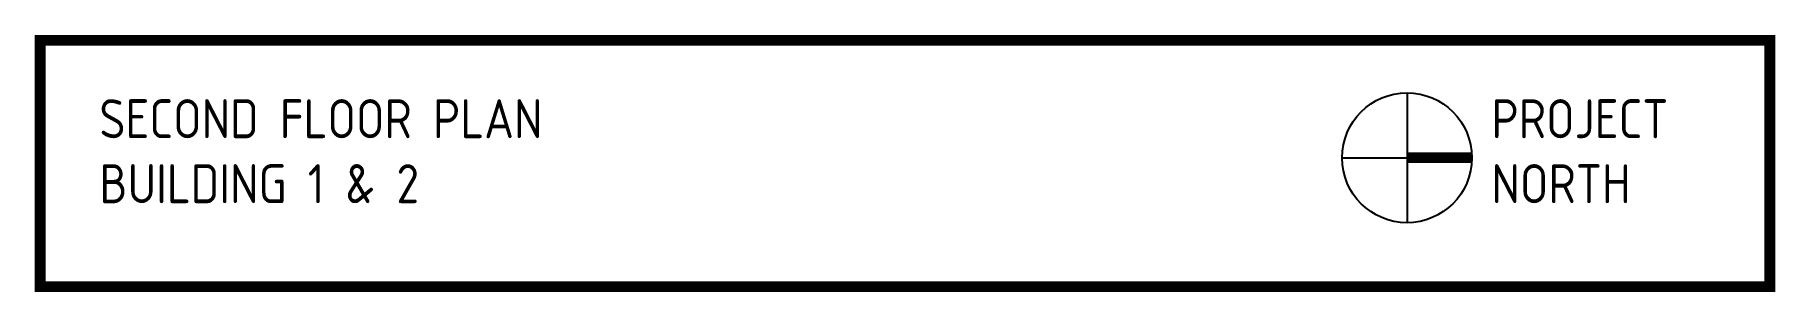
# Model space of a CAD drawing. Header units: inches. Extents: x 2920 to 9107, y 1541 to 7121.
# Drawn here: x 6484 to 8899, y 1541 to 1898 of the extents above.
import ezdxf

# ---------------------------------------------------------------- set-up
doc = ezdxf.new("R2010")
doc.units = ezdxf.units.IN
doc.header["$LTSCALE"] = 96
doc.header["$MEASUREMENT"] = 0
doc.layers.add('A_TXT', color=1, linetype='CONTINUOUS')
doc.styles.add('ARCHITXT', font='architxt.shx')

msp = doc.modelspace()

# ---------------------------------------------------------------- linework, layer by layer
at = {"layer": 'A_TXT'}
for p, q in [((8388.6297553, 1817.2518304), (8388.6297553, 1637.2518304)), ((8298.6297553, 1727.2518304), (8388.6297553, 1727.2518304))]:
    msp.add_line(p, q, dxfattribs=at)
at = {"layer": 'A_TXT', "color": 5, "const_width": 15}
msp.add_lwpolyline([(6492, 1890), (8892, 1890), (8892, 1548.5534199), (6492, 1548.5534199)], close=True, dxfattribs=at)
msp.add_lwpolyline([(8388.6297553, 1727.2518304), (8478.6297553, 1727.2518304)], dxfattribs=at)
at = {"layer": 'A_TXT'}
msp.add_circle((8388.6297553, 1727.2518304), 90, dxfattribs=at)

# ---------------------------------------------------------------- texts
at = {"layer": 'A_TXT', "char_height": 54, "width": 2269.5, "attachment_point": 4, "style": 'ARCHITXT'}
for s, insert in [('SECOND FLOOR PLAN\\PBUILDING 1 & 2', (6574.0112258, 1736.3151839)), ('PROJECT \\PNORTH', (8505.752305, 1736.3151839))]:
    msp.add_mtext(s, dxfattribs=dict(at, insert=insert))

doc.saveas('drawing.dxf')
